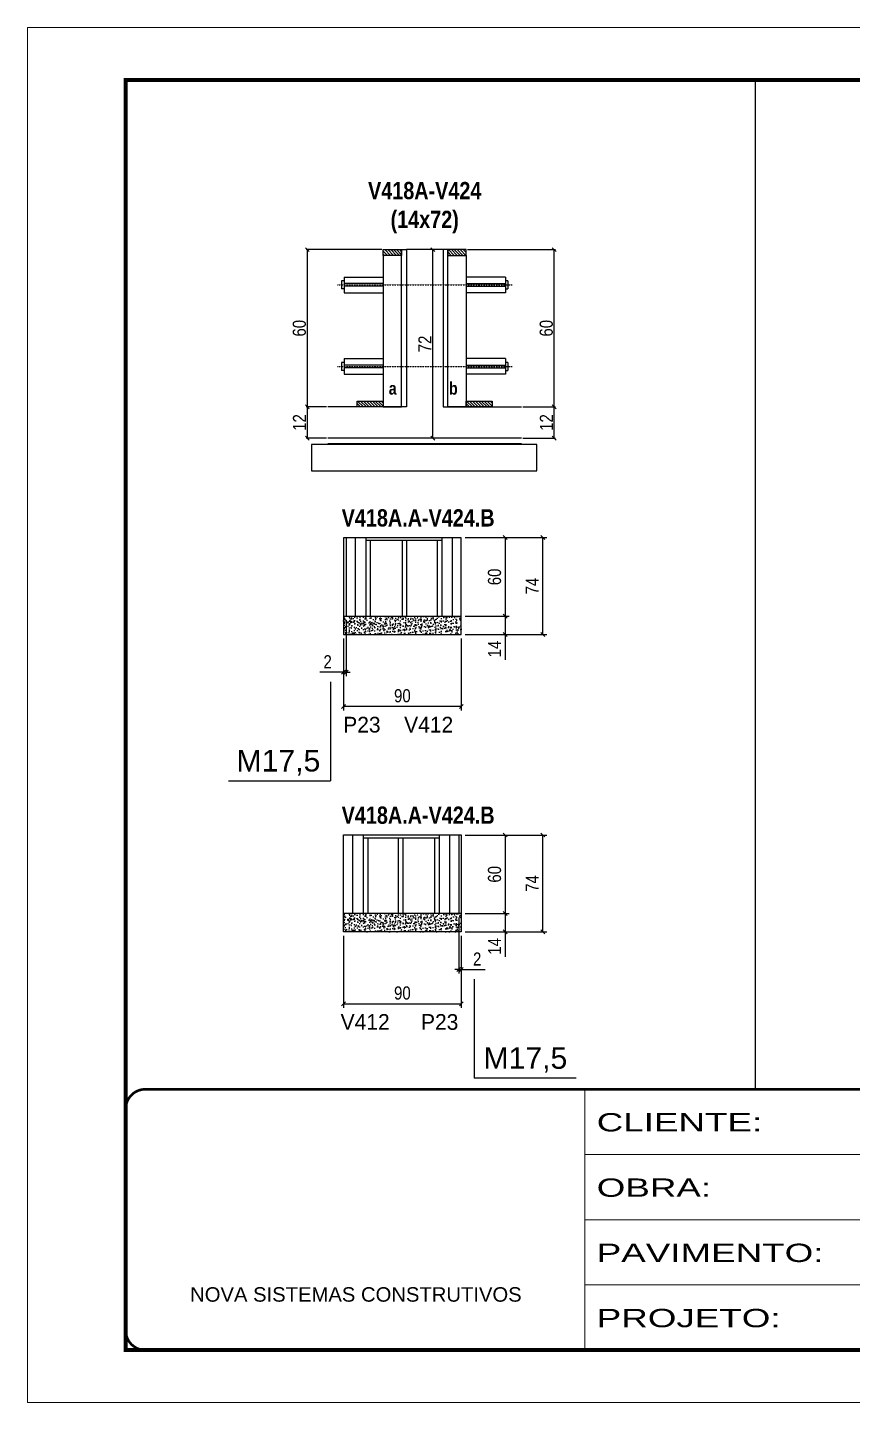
# Model space of a CAD drawing. Extents: x 13154 to 22413, y 1253 to 30260.
# Drawn here: x 17936 to 18566, y 20779 to 21829 of the extents above; entities that cross this region are included whole.
import ezdxf

# ---------------------------------------------------------------- set-up
doc = ezdxf.new("R2010")
doc.units = 0
for name, pattern in [('CONTINUO', [0]), ('DASHED', [0.75, 0.5, -0.25]), ('HIDDEN', [0.375, 0.25, -0.125])]:
    doc.linetypes.add(name, pattern=pattern)
for name, color, linetype in [('5', 5, 'Continuous'), ('barrote', 251, 'Continuous'), ('COTA', 241, 'Continuous'), ('detalhes', 4, 'Continuous'), ('NOMENCLATURA', 7, 'Continuous'), ('Painéis', 200, 'Continuous'), ('SARR_2.2x10', 60, 'Continuous'), ('SARR_2.2x7', 40, 'Continuous'), ('SARR_3.5x7', 81, 'Continuous'), ('TENSOR', 3, 'Continuous')]:
    doc.layers.add(name, color=color, linetype=linetype)
for name, color, linetype, lineweight in [('CONCRETO', 251, 'Continuous', 25), ('Folhas', 255, 'Continuous', 9), ('SARRAFO DE PRESSAO', 251, 'DASHED', 9)]:
    doc.layers.add(name, color=color, linetype=linetype, lineweight=lineweight)
doc.styles.add('ARIAL', font='arial.ttf')
doc.styles.add('COTA TECNICA', font='techl___.ttf', dxfattribs={"height": 10})
doc.styles.add('COTA TECNICA 2X', font='techl___.ttf', dxfattribs={"height": 10})
doc.styles.add('ROMAS860', font='ROMAS860.SHX')
doc.styles.get("Standard").update_dxf_attribs({"font": 'arial.ttf'})
doc.styles.add('TECNICA', font='techb___.ttf', dxfattribs={"height": 10})
doc.styles.add('Tecnologia', font='')
doc.styles.get('Tecnologia').set_extended_font_data('Forgotten Futurist')
doc.dimstyles.new('PAINEL', dxfattribs={"dimtxt": 10, "dimasz": 3, "dimexe": 3, "dimexo": 3, "dimgap": 3, "dimtad": 1, "dimdec": 1, "dimzin": 12, "dimdsep": 46, "dimtxsty": 'COTA TECNICA', "dimblk1": 'OBLIQUE', "dimblk2": 'OBLIQUE', "dimsah": 1, "dimcen": 0.9, "dimclrd": 4, "dimclre": 4, "dimclrt": 240, "dimadec": 1, "dimazin": 3, "dimtfac": 1, "dimtdec": 1, "dimtmove": 0, "dimatfit": 3, "dimfxl": 1, "dimtolj": 1, "dimtzin": 12, "dimarcsym": 0})
doc.dimstyles.new('SECAO', dxfattribs={"dimscale": 0.333333, "dimtxt": 5, "dimasz": 9, "dimexe": 3, "dimexo": 3, "dimgap": 3, "dimtad": 1, "dimdec": 1, "dimlfac": 0.5, "dimzin": 12, "dimdsep": 46, "dimtxsty": 'COTA TECNICA 2X', "dimblk1": 'OBLIQUE', "dimblk2": 'OBLIQUE', "dimsah": 1, "dimcen": 0.9, "dimclrd": 4, "dimclre": 4, "dimclrt": 240, "dimadec": 1, "dimazin": 3, "dimtfac": 1, "dimtdec": 1, "dimtmove": 0, "dimatfit": 3, "dimfxl": 1, "dimtolj": 1, "dimtzin": 12, "dimarcsym": 0})

# ---------------------------------------------------------------- blocks, each defined once
blk = doc.blocks.new('9999999999')
at = {"color": 30, "linetype": 'CONTINUO'}
for p, q in [((98564.6, 34230.2), (98564.6, 34429.4)), ((98564.6, 34379.6), (99584, 34379.6)), ((98564.6, 34329.8), (99488, 34329.8)), ((98564.6, 34280), (99488, 34280))]:
    blk.add_line(p, q, dxfattribs=at)
at = {"color": 30, "linetype": 'CONTINUO', "const_width": 2}
blk.add_lwpolyline([(99584, 34230.2), (99584, 34414.4, 0.414214), (99569, 34429.4), (98229, 34429.4, 0.414214), (98214, 34414.4), (98214, 34245.2, 0.414214), (98229, 34230.2), (99584, 34230.2)], format="xyb", dxfattribs=at)
at = {"layer": 'Folhas'}
blk.add_lwpolyline([(98139, 34190.2), (99624, 34190.2), (99624, 35240.2), (98139, 35240.2)], close=True, dxfattribs=at)
at = {"layer": 'Folhas', "color": 30, "const_width": 3}
blk.add_lwpolyline([(98214, 34230.2), (99584, 34230.2), (99584, 35200.2), (98214, 35200.2)], close=True, dxfattribs=at)
at = {"color": 7, "linetype": 'Continuous', "ltscale": 5, "style": 'ARIAL'}
blk.add_text('NOVA SISTEMAS CONSTRUTIVOS', height=11.059, dxfattribs=at).set_placement((98263.2, 34267.2))
at = {"layer": 'Folhas', "color": 7, "style": 'Tecnologia', "width": 1.5}
for s, p in [('CLIENTE:', (98573.7, 34397.2)), ('OBRA:', (98573.7, 34347.3)), ('PAVIMENTO:', (98573.7, 34297.5)), ('PROJETO:', (98573.7, 34247.7))]:
    blk.add_text(s, height=14, dxfattribs=at).set_placement(p)
blk = doc.blocks.new('_Oblique')
at = {"color": 0, "linetype": 'ByBlock', "lineweight": -2}
blk.add_line((-0.5, -0.5), (0.5, 0.5), dxfattribs=at)
blk = doc.blocks.new('*D1876')
at = {"layer": 'COTA', "color": 4, "lineweight": -2, "transparency": 16777216}
for p, q in [((18164.8, 21539.5), (18149.1, 21539.5)), ((18150.1, 21515.5), (18150.1, 21539.5)), ((18164.8, 21515.5), (18149.1, 21515.5))]:
    blk.add_line(p, q, dxfattribs=at)
at = {"layer": 'Defpoints', "color": 0, "transparency": 16777216}
for p in [(18150.1, 21539.5), (18165.8, 21539.5), (18165.8, 21515.5)]:
    blk.add_point(p, dxfattribs=at)
at = {"layer": 'COTA', "color": 4, "lineweight": -2, "transparency": 16777216, "xscale": 3, "yscale": 3, "zscale": 3}
for p, rotation in [((18150.1, 21539.5), 90), ((18150.1, 21515.5), 270)]:
    blk.add_blockref('_Oblique', p, dxfattribs=dict(at, rotation=rotation))
at = {"layer": 'COTA', "color": 240, "transparency": 16777216, "insert": (18144.1, 21527.5), "char_height": 10, "attachment_point": 5, "rotation": 90, "style": 'COTA TECNICA 2X'}
blk.add_mtext('\\A1;12', dxfattribs=at)
blk = doc.blocks.new('*D1877')
at = {"layer": 'COTA', "color": 4, "lineweight": -2, "transparency": 16777216}
for p, q in [((18207.1, 21659.5), (18149.1, 21659.5)), ((18150.1, 21539.5), (18150.1, 21659.5)), ((18164.8, 21539.5), (18149.1, 21539.5))]:
    blk.add_line(p, q, dxfattribs=at)
at = {"layer": 'Defpoints', "color": 0, "transparency": 16777216}
for p in [(18150.1, 21659.5), (18208.1, 21659.5), (18165.8, 21539.5)]:
    blk.add_point(p, dxfattribs=at)
at = {"layer": 'COTA', "color": 4, "lineweight": -2, "transparency": 16777216, "xscale": 3, "yscale": 3, "zscale": 3}
for p, rotation in [((18150.1, 21659.5), 90), ((18150.1, 21539.5), 270)]:
    blk.add_blockref('_Oblique', p, dxfattribs=dict(at, rotation=rotation))
at = {"layer": 'COTA', "color": 240, "transparency": 16777216, "insert": (18144, 21599.5), "char_height": 10, "attachment_point": 5, "rotation": 90, "style": 'COTA TECNICA 2X'}
blk.add_mtext('\\A1;60', dxfattribs=at)
blk = doc.blocks.new('*D1878')
at = {"layer": 'COTA', "color": 4, "lineweight": -2, "transparency": 16777216}
for p, q in [((18272.3, 21659.5), (18339.7, 21659.5)), ((18338.7, 21539.5), (18338.7, 21659.5)), ((18314.7, 21539.5), (18339.7, 21539.5))]:
    blk.add_line(p, q, dxfattribs=at)
at = {"layer": 'Defpoints', "color": 0, "transparency": 16777216}
for p in [(18271.3, 21659.5), (18338.7, 21659.5), (18313.7, 21539.5)]:
    blk.add_point(p, dxfattribs=at)
at = {"layer": 'COTA', "color": 4, "lineweight": -2, "transparency": 16777216, "xscale": 3, "yscale": 3, "zscale": 3}
for p, rotation in [((18338.7, 21659.5), 90), ((18338.7, 21539.5), 270)]:
    blk.add_blockref('_Oblique', p, dxfattribs=dict(at, rotation=rotation))
at = {"layer": 'COTA', "color": 240, "transparency": 16777216, "insert": (18332.6, 21599.5), "char_height": 10, "attachment_point": 5, "rotation": 90, "style": 'COTA TECNICA 2X'}
blk.add_mtext('\\A1;60', dxfattribs=at)
blk = doc.blocks.new('*D1879')
at = {"layer": 'COTA', "color": 4, "lineweight": -2, "transparency": 16777216}
for p, q in [((18252.7, 21659.5), (18245, 21659.5)), ((18246, 21515.5), (18246, 21659.5)), ((18252.7, 21515.5), (18245, 21515.5))]:
    blk.add_line(p, q, dxfattribs=at)
at = {"layer": 'Defpoints', "color": 0, "transparency": 16777216}
for p in [(18246, 21659.5), (18253.7, 21659.5), (18253.7, 21515.5)]:
    blk.add_point(p, dxfattribs=at)
at = {"layer": 'COTA', "color": 4, "lineweight": -2, "transparency": 16777216, "xscale": 3, "yscale": 3, "zscale": 3}
for p, rotation in [((18246, 21659.5), 90), ((18246, 21515.5), 270)]:
    blk.add_blockref('_Oblique', p, dxfattribs=dict(at, rotation=rotation))
at = {"layer": 'COTA', "color": 240, "transparency": 16777216, "insert": (18239.9, 21587.5), "char_height": 10, "attachment_point": 5, "rotation": 90, "style": 'COTA TECNICA 2X'}
blk.add_mtext('\\A1;72', dxfattribs=at)
blk = doc.blocks.new('*D1880')
at = {"layer": 'COTA', "color": 4, "lineweight": -2, "transparency": 16777216}
for p, q in [((18314.7, 21539.5), (18339.7, 21539.5)), ((18338.7, 21515.5), (18338.7, 21539.5)), ((18314.7, 21515.5), (18339.7, 21515.5))]:
    blk.add_line(p, q, dxfattribs=at)
at = {"layer": 'Defpoints', "color": 0, "transparency": 16777216}
for p in [(18313.7, 21539.5), (18338.7, 21539.5), (18313.7, 21515.5)]:
    blk.add_point(p, dxfattribs=at)
at = {"layer": 'COTA', "color": 4, "lineweight": -2, "transparency": 16777216, "xscale": 3, "yscale": 3, "zscale": 3}
for p, rotation in [((18338.7, 21539.5), 90), ((18338.7, 21515.5), 270)]:
    blk.add_blockref('_Oblique', p, dxfattribs=dict(at, rotation=rotation))
at = {"layer": 'COTA', "color": 240, "transparency": 16777216, "insert": (18332.7, 21527.5), "char_height": 10, "attachment_point": 5, "rotation": 90, "style": 'COTA TECNICA 2X'}
blk.add_mtext('\\A1;12', dxfattribs=at)
blk = doc.blocks.new('*D1881')
at = {"layer": 'COTA', "color": 4, "linetype": 'ByBlock', "lineweight": -2, "transparency": 16777216}
for p, q in [((18177.7, 21362.6), (18177.7, 21307.7)), ((18267.7, 21362.6), (18267.7, 21307.7)), ((18267.7, 21310.7), (18177.7, 21310.7))]:
    blk.add_line(p, q, dxfattribs=at)
at = {"layer": 'Defpoints', "color": 0, "linetype": 'ByBlock', "transparency": 16777216}
for p in [(18177.7, 21365.6), (18267.7, 21365.6), (18177.7, 21310.7)]:
    blk.add_point(p, dxfattribs=at)
at = {"layer": 'COTA', "color": 4, "linetype": 'ByBlock', "lineweight": -2, "transparency": 16777216, "xscale": 3, "yscale": 3, "zscale": 3, "rotation": 180}
blk.add_blockref('_Oblique', (18177.7, 21310.7), dxfattribs=at)
at = {"layer": 'COTA', "color": 4, "linetype": 'ByBlock', "lineweight": -2, "transparency": 16777216, "xscale": 3, "yscale": 3, "zscale": 3}
blk.add_blockref('_Oblique', (18267.7, 21310.7), dxfattribs=at)
at = {"layer": 'COTA', "color": 240, "linetype": 'ByBlock', "transparency": 16777216, "insert": (18222.7, 21318.8), "char_height": 10, "attachment_point": 5, "style": 'COTA TECNICA'}
blk.add_mtext('\\A1;90', dxfattribs=at)
blk = doc.blocks.new('*D1882')
at = {"layer": 'COTA', "color": 4, "lineweight": -2, "transparency": 16777216}
for p, q in [((18270.7, 21439.6), (18304.2, 21439.6)), ((18301.2, 21439.6), (18301.2, 21379.6)), ((18270.7, 21379.6), (18304.2, 21379.6))]:
    blk.add_line(p, q, dxfattribs=at)
at = {"layer": 'Defpoints', "color": 0, "transparency": 16777216}
for p in [(18267.7, 21439.6), (18267.7, 21379.6), (18301.2, 21379.6)]:
    blk.add_point(p, dxfattribs=at)
at = {"layer": 'COTA', "color": 4, "lineweight": -2, "transparency": 16777216, "xscale": 3, "yscale": 3, "zscale": 3}
for p, rotation in [((18301.2, 21439.6), 90), ((18301.2, 21379.6), 270)]:
    blk.add_blockref('_Oblique', p, dxfattribs=dict(at, rotation=rotation))
at = {"layer": 'COTA', "color": 240, "transparency": 16777216, "insert": (18293.1, 21409.6), "char_height": 10, "attachment_point": 5, "rotation": 90, "style": 'COTA TECNICA'}
blk.add_mtext('\\A1;60', dxfattribs=at)
blk = doc.blocks.new('*D1883')
at = {"layer": 'COTA', "color": 4, "lineweight": -2, "transparency": 16777216}
for p, q in [((18179.7, 21376.6), (18179.7, 21333.8)), ((18177.7, 21362.6), (18177.7, 21333.8)), ((18177.7, 21336.8), (18159.6, 21336.8)), ((18179.7, 21336.8), (18177.7, 21336.8)), ((18179.7, 21336.8), (18182.7, 21336.8))]:
    blk.add_line(p, q, dxfattribs=at)
at = {"layer": 'Defpoints', "color": 0, "transparency": 16777216}
for p in [(18179.7, 21379.6), (18177.7, 21365.6), (18177.7, 21336.8)]:
    blk.add_point(p, dxfattribs=at)
at = {"layer": 'COTA', "color": 4, "lineweight": -2, "transparency": 16777216, "xscale": 3, "yscale": 3, "zscale": 3}
blk.add_blockref('_Oblique', (18177.7, 21336.8), dxfattribs=at)
at = {"layer": 'COTA', "color": 4, "lineweight": -2, "transparency": 16777216, "xscale": 3, "yscale": 3, "zscale": 3, "rotation": 180}
blk.add_blockref('_Oblique', (18179.7, 21336.8), dxfattribs=at)
at = {"layer": 'COTA', "color": 240, "transparency": 16777216, "insert": (18165.6, 21344.8), "char_height": 10, "attachment_point": 5, "style": 'COTA TECNICA'}
blk.add_mtext('\\A1;2', dxfattribs=at)
blk = doc.blocks.new('*D1884')
at = {"layer": 'COTA', "color": 4, "lineweight": -2, "transparency": 16777216}
for p, q in [((18270.7, 21379.6), (18304.2, 21379.6)), ((18301.2, 21379.6), (18301.2, 21365.6)), ((18270.7, 21365.6), (18304.2, 21365.6)), ((18301.2, 21365.6), (18301.2, 21346.4))]:
    blk.add_line(p, q, dxfattribs=at)
at = {"layer": 'Defpoints', "color": 0, "transparency": 16777216}
for p in [(18267.7, 21379.6), (18267.7, 21365.6), (18301.2, 21365.6)]:
    blk.add_point(p, dxfattribs=at)
at = {"layer": 'COTA', "color": 4, "lineweight": -2, "transparency": 16777216, "xscale": 3, "yscale": 3, "zscale": 3}
for p, rotation in [((18301.2, 21379.6), 90), ((18301.2, 21365.6), 270)]:
    blk.add_blockref('_Oblique', p, dxfattribs=dict(at, rotation=rotation))
at = {"layer": 'COTA', "color": 240, "transparency": 16777216, "insert": (18293.1, 21354.5), "char_height": 10, "attachment_point": 5, "rotation": 90, "style": 'COTA TECNICA'}
blk.add_mtext('\\A1;14', dxfattribs=at)
blk = doc.blocks.new('*D1885')
at = {"layer": 'COTA', "color": 4, "linetype": 'ByBlock', "lineweight": -2, "transparency": 16777216}
for p, q in [((18177.7, 21135.5), (18177.7, 21080.6)), ((18267.7, 21135.5), (18267.7, 21080.6)), ((18177.7, 21083.6), (18267.7, 21083.6))]:
    blk.add_line(p, q, dxfattribs=at)
at = {"layer": 'Defpoints', "color": 0, "linetype": 'ByBlock', "transparency": 16777216}
for p in [(18177.7, 21138.5), (18267.7, 21138.5), (18267.7, 21083.6)]:
    blk.add_point(p, dxfattribs=at)
at = {"layer": 'COTA', "color": 4, "linetype": 'ByBlock', "lineweight": -2, "transparency": 16777216, "xscale": 3, "yscale": 3, "zscale": 3, "rotation": 180}
blk.add_blockref('_Oblique', (18177.7, 21083.6), dxfattribs=at)
at = {"layer": 'COTA', "color": 4, "linetype": 'ByBlock', "lineweight": -2, "transparency": 16777216, "xscale": 3, "yscale": 3, "zscale": 3}
blk.add_blockref('_Oblique', (18267.7, 21083.6), dxfattribs=at)
at = {"layer": 'COTA', "color": 240, "linetype": 'ByBlock', "transparency": 16777216, "insert": (18222.7, 21091.8), "char_height": 10, "attachment_point": 5, "style": 'COTA TECNICA'}
blk.add_mtext('\\A1;90', dxfattribs=at)
blk = doc.blocks.new('*D1886')
at = {"layer": 'COTA', "color": 4, "lineweight": -2, "transparency": 16777216}
for p, q in [((18265.7, 21149.5), (18265.7, 21106.8)), ((18267.7, 21135.5), (18267.7, 21106.8)), ((18265.7, 21109.8), (18262.7, 21109.8)), ((18265.7, 21109.8), (18267.7, 21109.8)), ((18267.7, 21109.8), (18285.8, 21109.8))]:
    blk.add_line(p, q, dxfattribs=at)
at = {"layer": 'Defpoints', "color": 0, "transparency": 16777216}
for p in [(18265.7, 21152.5), (18267.7, 21138.5), (18267.7, 21109.8)]:
    blk.add_point(p, dxfattribs=at)
at = {"layer": 'COTA', "color": 4, "lineweight": -2, "transparency": 16777216, "xscale": 3, "yscale": 3, "zscale": 3}
blk.add_blockref('_Oblique', (18265.7, 21109.8), dxfattribs=at)
at = {"layer": 'COTA', "color": 4, "lineweight": -2, "transparency": 16777216, "xscale": 3, "yscale": 3, "zscale": 3, "rotation": 180}
blk.add_blockref('_Oblique', (18267.7, 21109.8), dxfattribs=at)
at = {"layer": 'COTA', "color": 240, "transparency": 16777216, "insert": (18279.8, 21117.8), "char_height": 10, "attachment_point": 5, "style": 'COTA TECNICA'}
blk.add_mtext('\\A1;2', dxfattribs=at)
blk = doc.blocks.new('*D1887')
at = {"layer": 'COTA', "color": 4, "lineweight": -2, "transparency": 16777216}
for p, q in [((18270.7, 21439.6), (18332.9, 21439.6)), ((18329.9, 21365.6), (18329.9, 21439.6)), ((18270.7, 21365.6), (18332.9, 21365.6))]:
    blk.add_line(p, q, dxfattribs=at)
at = {"layer": 'Defpoints', "color": 0, "transparency": 16777216}
for p in [(18267.7, 21439.6), (18329.9, 21439.6), (18267.7, 21365.6)]:
    blk.add_point(p, dxfattribs=at)
at = {"layer": 'COTA', "color": 4, "lineweight": -2, "transparency": 16777216, "xscale": 3, "yscale": 3, "zscale": 3}
for p, rotation in [((18329.9, 21439.6), 90), ((18329.9, 21365.6), 270)]:
    blk.add_blockref('_Oblique', p, dxfattribs=dict(at, rotation=rotation))
at = {"layer": 'COTA', "color": 240, "transparency": 16777216, "insert": (18321.9, 21402.6), "char_height": 10, "attachment_point": 5, "rotation": 90, "style": 'COTA TECNICA'}
blk.add_mtext('\\A1;74', dxfattribs=at)
blk = doc.blocks.new('*D1888')
at = {"layer": 'COTA', "color": 4, "lineweight": -2, "transparency": 16777216}
for p, q in [((18270.7, 21212.5), (18304.2, 21212.5)), ((18301.2, 21212.5), (18301.2, 21152.5)), ((18270.7, 21152.5), (18304.2, 21152.5))]:
    blk.add_line(p, q, dxfattribs=at)
at = {"layer": 'Defpoints', "color": 0, "transparency": 16777216}
for p in [(18267.7, 21212.5), (18267.7, 21152.5), (18301.2, 21152.5)]:
    blk.add_point(p, dxfattribs=at)
at = {"layer": 'COTA', "color": 4, "lineweight": -2, "transparency": 16777216, "xscale": 3, "yscale": 3, "zscale": 3}
for p, rotation in [((18301.2, 21212.5), 90), ((18301.2, 21152.5), 270)]:
    blk.add_blockref('_Oblique', p, dxfattribs=dict(at, rotation=rotation))
at = {"layer": 'COTA', "color": 240, "transparency": 16777216, "insert": (18293.1, 21182.5), "char_height": 10, "attachment_point": 5, "rotation": 90, "style": 'COTA TECNICA'}
blk.add_mtext('\\A1;60', dxfattribs=at)
blk = doc.blocks.new('*D1889')
at = {"layer": 'COTA', "color": 4, "lineweight": -2, "transparency": 16777216}
for p, q in [((18270.7, 21152.5), (18304.2, 21152.5)), ((18301.2, 21152.5), (18301.2, 21138.5)), ((18270.7, 21138.5), (18304.2, 21138.5)), ((18301.2, 21138.5), (18301.2, 21119.4))]:
    blk.add_line(p, q, dxfattribs=at)
at = {"layer": 'Defpoints', "color": 0, "transparency": 16777216}
for p in [(18267.7, 21152.5), (18267.7, 21138.5), (18301.2, 21138.5)]:
    blk.add_point(p, dxfattribs=at)
at = {"layer": 'COTA', "color": 4, "lineweight": -2, "transparency": 16777216, "xscale": 3, "yscale": 3, "zscale": 3}
for p, rotation in [((18301.2, 21152.5), 90), ((18301.2, 21138.5), 270)]:
    blk.add_blockref('_Oblique', p, dxfattribs=dict(at, rotation=rotation))
at = {"layer": 'COTA', "color": 240, "transparency": 16777216, "insert": (18293.1, 21127.5), "char_height": 10, "attachment_point": 5, "rotation": 90, "style": 'COTA TECNICA'}
blk.add_mtext('\\A1;14', dxfattribs=at)
blk = doc.blocks.new('*D1890')
at = {"layer": 'COTA', "color": 4, "lineweight": -2, "transparency": 16777216}
for p, q in [((18270.7, 21212.5), (18332.9, 21212.5)), ((18329.9, 21138.5), (18329.9, 21212.5)), ((18270.7, 21138.5), (18332.9, 21138.5))]:
    blk.add_line(p, q, dxfattribs=at)
at = {"layer": 'Defpoints', "color": 0, "transparency": 16777216}
for p in [(18267.7, 21212.5), (18329.9, 21212.5), (18267.7, 21138.5)]:
    blk.add_point(p, dxfattribs=at)
at = {"layer": 'COTA', "color": 4, "lineweight": -2, "transparency": 16777216, "xscale": 3, "yscale": 3, "zscale": 3}
for p, rotation in [((18329.9, 21212.5), 90), ((18329.9, 21138.5), 270)]:
    blk.add_blockref('_Oblique', p, dxfattribs=dict(at, rotation=rotation))
at = {"layer": 'COTA', "color": 240, "transparency": 16777216, "insert": (18321.9, 21175.5), "char_height": 10, "attachment_point": 5, "rotation": 90, "style": 'COTA TECNICA'}
blk.add_mtext('\\A1;74', dxfattribs=at)

msp = doc.modelspace()

# ---------------------------------------------------------------- hatches: boundary and pattern name
at = {"layer": 'COTA'}
h = msp.add_hatch(dxfattribs=at)
h.set_pattern_fill('AR-CONC', color=256, scale=0.03)
h.set_pattern_definition([(50, (4782, 1204.0794), (5.4655401, -0.4781726), [0.5715, -6.2865]), (355, (4782, 1204.0794), (-1.0573026, 5.7317054), [0.4572, -5.0292175]), (100.451445, (4782.4555, 1204.0395), (4.4082374, 5.2535326), [0.4857003, -5.3427073]), (46.1842, (4782, 1205.6034), (8.1323712, -1.2612698), [0.85725, -9.42975]), (96.635558, (4782.678, 1205.498), (7.122124, 7.4227837), [0.7285507, -8.0140682]), (351.18415, (4782, 1205.603), (7.122124, 7.4227837), [0.685799, -7.543792]), (21, (4782.762, 1205.2224), (4.5484317, -3.06795595), [0.5715, -6.2865]), (326, (4782.762, 1205.2224), (1.8540609, 5.525639), [0.4572, -5.0292]), (71.451445, (4783.141, 1204.9667), (6.4024926, 2.4576831), [0.4857003, -5.3426981]), (37.5, (4782, 1204.0794), (0.0926581, 2.53665117), [0, -4.96824, 0, -5.1054, 0, -5.04825]), (7.5, (4782, 1204.0794), (2.00458988, 3.00541724), [0, -2.91084, 0, -4.85394, 0, -1.92405]), (327.5, (4780.3007, 1204.0794), (4.06771786, -0.17186232), [0, -1.905, 0, -5.9436, 0, -7.8867]), (317.5, (4779.5387, 1204.0794), (4.44387544, 0.76279473), [0, -2.4765, 0, -3.94716, 0, -5.6007])])
h.paths.add_polyline_path([(18267.7, 21365.56), (18267.7, 21379.56), (18177.7, 21379.56), (18177.7, 21365.56)])
h = msp.add_hatch(dxfattribs=at)
h.set_pattern_fill('AR-CONC', color=256, scale=0.03)
h.set_pattern_definition([(50, (4782, 977.0505), (5.4655401, -0.4781726), [0.5715, -6.2865]), (355, (4782, 977.0505), (-1.0573026, 5.7317054), [0.4572, -5.0292175]), (100.451445, (4782.4555, 977.0107), (4.4082374, 5.2535326), [0.4857003, -5.3427073]), (46.1842, (4782, 978.5745), (8.1323712, -1.2612698), [0.85725, -9.42975]), (96.635558, (4782.678, 978.4694), (7.122124, 7.4227837), [0.7285507, -8.0140682]), (351.18415, (4782, 978.5745), (7.122124, 7.4227837), [0.685799, -7.543792]), (21, (4782.762, 978.1935), (4.5484317, -3.06795595), [0.5715, -6.2865]), (326, (4782.762, 978.1935), (1.8540609, 5.525639), [0.4572, -5.0292]), (71.451445, (4783.141, 977.938), (6.4024926, 2.4576831), [0.4857003, -5.3426981]), (37.5, (4782, 977.0505), (0.0926581, 2.53665117), [0, -4.96824, 0, -5.1054, 0, -5.04825]), (7.5, (4782, 977.0505), (2.00458988, 3.00541724), [0, -2.91084, 0, -4.85394, 0, -1.92405]), (327.5, (4780.3007, 977.0505), (4.06771786, -0.17186232), [0, -1.905, 0, -5.9436, 0, -7.8867]), (317.5, (4779.5387, 977.0505), (4.44387544, 0.76279473), [0, -2.4765, 0, -3.94716, 0, -5.6007])])
h.paths.add_polyline_path([(18267.7, 21138.53), (18267.7, 21152.53), (18177.7, 21152.53), (18177.7, 21138.53)])
at = {"layer": 'SARR_2.2x10'}
h = msp.add_hatch(dxfattribs=at)
h.set_pattern_fill('ANSI31', color=256, scale=0.5, angle=90)
h.set_pattern_definition([(135, (51381.6757, -101972.6414), (-1.122532015, -1.122532015), [])])
h.paths.add_polyline_path([(18188.14, 21543.93), (18188.14, 21539.53), (18208.14, 21539.53), (18208.14, 21543.93)])
h = msp.add_hatch(dxfattribs=at)
h.set_pattern_fill('ANSI31', color=256, scale=0.5, angle=90)
h.set_pattern_definition([(135, (51464.8757, -101972.6414), (-1.122532015, -1.122532015), [])])
h.paths.add_polyline_path([(18271.34, 21543.93), (18271.34, 21539.53), (18291.34, 21539.53), (18291.34, 21543.93)])
at = {"layer": 'SARR_2.2x7'}
h = msp.add_hatch(dxfattribs=at)
h.set_pattern_fill('ANSI31', color=256, scale=0.5, angle=90)
h.set_pattern_definition([(135, (51395.6757, -101857.0414), (-1.122532015, -1.122532015), [])])
h.paths.add_polyline_path([(18222.14, 21659.53), (18222.14, 21655.13), (18208.14, 21655.13), (18208.14, 21659.53)])
h = msp.add_hatch(dxfattribs=at)
h.set_pattern_fill('ANSI31', color=256, scale=0.5, angle=90)
h.set_pattern_definition([(135, (51365.6757, -101857.0414), (-1.122532015, -1.122532015), [])])
h.paths.add_polyline_path([(18257.34, 21659.53), (18257.34, 21655.13), (18271.34, 21655.13), (18271.34, 21659.53)])

# ---------------------------------------------------------------- linework, layer by layer
at = {"ltscale": 3}
for p, q in [((18176.14, 21635.57), (18176.14, 21629.57)), ((18178.14, 21635.57), (18176.14, 21635.57)), ((18178.14, 21638.57), (18178.14, 21626.57)), ((18178.14, 21638.57), (18208.14, 21638.57)), ((18208.14, 21633.57), (18178.14, 21633.57)), ((18208.14, 21631.57), (18178.14, 21631.57)), ((18301.34, 21638.57), (18271.34, 21638.57)), ((18271.34, 21633.57), (18301.34, 21633.57)), ((18271.34, 21631.57), (18301.34, 21631.57)), ((18301.34, 21638.57), (18301.34, 21626.57)), ((18303.34, 21635.57), (18301.34, 21635.57)), ((18303.34, 21635.57), (18303.34, 21629.57)), ((18178.14, 21629.57), (18176.14, 21629.57)), ((18178.14, 21626.57), (18208.14, 21626.57)), ((18301.34, 21626.57), (18271.34, 21626.57)), ((18301.34, 21629.57), (18303.34, 21629.57)), ((18176.14, 21573.34), (18176.14, 21567.34)), ((18178.14, 21573.34), (18176.14, 21573.34)), ((18178.14, 21567.34), (18176.14, 21567.34)), ((18178.14, 21576.34), (18178.14, 21564.34)), ((18178.14, 21576.34), (18208.14, 21576.34)), ((18208.14, 21571.34), (18178.14, 21571.34)), ((18208.14, 21569.34), (18178.14, 21569.34)), ((18301.34, 21576.34), (18271.34, 21576.34)), ((18271.34, 21571.34), (18301.34, 21571.34)), ((18271.34, 21569.34), (18301.34, 21569.34)), ((18301.34, 21576.34), (18301.34, 21564.34)), ((18303.34, 21573.34), (18301.34, 21573.34)), ((18301.34, 21567.34), (18303.34, 21567.34)), ((18303.34, 21573.34), (18303.34, 21567.34)), ((18178.14, 21564.34), (18208.14, 21564.34)), ((18301.34, 21564.34), (18271.34, 21564.34))]:
    msp.add_line(p, q, dxfattribs=at)
at = {"layer": 'barrote'}
msp.add_lwpolyline([(18153.37, 21490.59), (18325.29, 21490.59), (18325.29, 21510.59), (18153.37, 21510.59)], close=True, dxfattribs=at)
at = {"layer": 'CONCRETO', "linetype": 'Continuous'}
for p, q in [((18253.74, 21659.53), (18225.74, 21659.53)), ((18225.74, 21659.53), (18225.74, 21539.53)), ((18253.74, 21659.53), (18253.74, 21543.53)), ((18225.74, 21539.53), (18165.82, 21539.53)), ((18253.74, 21539.53), (18313.66, 21539.53)), ((18253.74, 21515.53), (18165.82, 21515.53))]:
    msp.add_line(p, q, dxfattribs=at)
at = {"layer": 'COTA'}
for p, q in [((18492.18, 21789.15), (18492.18, 21018.39)), ((18177.7, 21379.56), (18177.7, 21365.56)), ((18267.7, 21365.56), (18267.7, 21379.56)), ((18177.7, 21365.56), (18267.7, 21365.56)), ((18177.7, 21138.53), (18177.7, 21152.53)), ((18267.7, 21152.53), (18267.7, 21138.53)), ((18267.7, 21138.53), (18177.7, 21138.53))]:
    msp.add_line(p, q, dxfattribs=at)
at = {"layer": 'NOMENCLATURA', "linetype": 'Continuous'}
for p, q in [((18167.87, 21329.56), (18167.87, 21253.8)), ((18089.93, 21253.8), (18167.87, 21253.8)), ((18277.53, 21102.53), (18277.53, 21026.77)), ((18355.46, 21026.77), (18277.53, 21026.77))]:
    msp.add_line(p, q, dxfattribs=at)
at = {"layer": 'Painéis', "linetype": 'Continuous'}
for p, q in [((18267.7, 21439.56), (18177.7, 21439.56)), ((18177.7, 21439.56), (18177.7, 21379.56)), ((18179.7, 21439.56), (18179.7, 21379.56)), ((18267.7, 21379.56), (18267.7, 21439.56)), ((18177.7, 21379.56), (18267.7, 21379.56)), ((18177.7, 21152.53), (18177.7, 21212.53)), ((18177.7, 21212.53), (18267.7, 21212.53)), ((18265.7, 21212.53), (18265.7, 21152.53)), ((18267.7, 21212.53), (18267.7, 21152.53)), ((18267.7, 21152.53), (18177.7, 21152.53))]:
    msp.add_line(p, q, dxfattribs=at)
for points in [[(18222.14, 21539.53), (18222.14, 21659.53), (18225.74, 21659.53), (18225.74, 21539.53)], [(18257.34, 21539.53), (18257.34, 21659.53), (18253.74, 21659.53), (18253.74, 21539.53)]]:
    msp.add_lwpolyline(points, close=True, dxfattribs=at)
for points in [[(18313.66, 21515.53), (18165.82, 21515.53)], [(18165.82, 21511.53), (18313.66, 21511.53)]]:
    msp.add_lwpolyline(points, dxfattribs=at)
at = {"layer": 'SARR_2.2x10'}
for points in [[(18188.14, 21543.93), (18208.14, 21543.93), (18208.14, 21539.53), (18188.14, 21539.53)], [(18271.34, 21543.93), (18291.34, 21543.93), (18291.34, 21539.53), (18271.34, 21539.53)]]:
    msp.add_lwpolyline(points, close=True, dxfattribs=at)
at = {"layer": 'SARR_2.2x7', "linetype": 'Continuous'}
for p, q in [((18186.7, 21439.56), (18186.7, 21379.56)), ((18252.7, 21437.36), (18194.7, 21437.36)), ((18260.7, 21439.56), (18260.7, 21379.56)), ((18184.7, 21212.53), (18184.7, 21152.53)), ((18192.7, 21210.33), (18250.7, 21210.33)), ((18258.7, 21212.53), (18258.7, 21152.53))]:
    msp.add_line(p, q, dxfattribs=at)
at = {"layer": 'SARR_2.2x7', "elevation": 0}
for points in [[(18208.14, 21659.53), (18222.14, 21659.53), (18222.14, 21655.13), (18208.14, 21655.13)], [(18271.34, 21659.53), (18257.34, 21659.53), (18257.34, 21655.13), (18271.34, 21655.13)]]:
    msp.add_lwpolyline(points, close=True, dxfattribs=at)
at = {"layer": 'SARR_3.5x7'}
for p, q in [((18194.7, 21439.56), (18194.7, 21379.56)), ((18198.2, 21437.36), (18198.2, 21379.56)), ((18222.43, 21437.36), (18222.43, 21379.56)), ((18225.93, 21437.36), (18225.93, 21379.56)), ((18249.2, 21437.36), (18249.2, 21379.56)), ((18252.7, 21439.56), (18252.7, 21379.56)), ((18192.7, 21212.53), (18192.7, 21152.53)), ((18196.2, 21210.33), (18196.2, 21152.53)), ((18219.47, 21210.33), (18219.47, 21152.53)), ((18222.97, 21210.33), (18222.97, 21152.53)), ((18247.2, 21210.33), (18247.2, 21152.53)), ((18250.7, 21212.53), (18250.7, 21152.53))]:
    msp.add_line(p, q, dxfattribs=at)
for points in [[(18222.14, 21655.13), (18208.14, 21655.13), (18208.14, 21539.53), (18222.14, 21539.53)], [(18257.34, 21655.13), (18271.34, 21655.13), (18271.34, 21539.53), (18257.34, 21539.53)]]:
    msp.add_lwpolyline(points, close=True, dxfattribs=at)
at = {"layer": 'TENSOR', "linetype": 'HIDDEN', "ltscale": 0.5}
for p, q in [((18173.14, 21632.57), (18306.64, 21632.57)), ((18173.14, 21570.34), (18306.64, 21570.34))]:
    msp.add_line(p, q, dxfattribs=at)

# ---------------------------------------------------------------- block references
at = {"layer": 'SARRAFO DE PRESSAO', "color": 6, "linetype": 'ByBlock'}
msp.add_blockref('9999999999', (-80202.6, -13411.06), dxfattribs=at)

# ---------------------------------------------------------------- texts
at = {"layer": '5', "linetype": 'Continuous', "style": 'ROMAS860'}
for s, rotation, p in [('P23', 0.00004, (18177.49, 21290.77)), ('V412', 0.00004, (18224.03, 21290.77)), ('V412', 359.99996, (18175.53, 21063.74)), ('P23', 359.99996, (18236.9, 21063.74))]:
    msp.add_text(s, height=12, rotation=rotation, dxfattribs=at).set_placement(p)
at = {"layer": 'detalhes', "style": 'TECNICA'}
for s, p in [('b', (18258.24, 21548.76)), ('a', (18212.26, 21548.77))]:
    msp.add_text(s, height=9.6, dxfattribs=at).set_placement(p)
at = {"layer": 'NOMENCLATURA', "style": 'TECNICA'}
for p in [(18176.32, 21448.08), (18176.32, 21221.05)]:
    msp.add_text('V418A.A-V424.B', height=13.2, dxfattribs=at).set_placement(p)
at = {"layer": 'NOMENCLATURA', "linetype": 'Continuous'}
for p in [(18095.98, 21261), (18284.57, 21033.97)]:
    msp.add_text('M17,5', height=16.5, dxfattribs=at).set_placement(p)
at = {"layer": 'NOMENCLATURA', "insert": (18239.74, 21711.22), "char_height": 13.2, "attachment_point": 2, "style": 'TECNICA'}
msp.add_mtext_dynamic_manual_height_columns('V418A-V424\\P(14x72)', width=300.2766, gutter_width=1, heights=[0], dxfattribs=at)

# ---------------------------------------------------------------- dimensions: what is measured, and where the dimension line sits
at = {"layer": 'COTA'}
for base, p1, p2, angle, dimstyle, picture, middle in [((18150.11, 21659.53), (18165.82, 21539.53), (18208.14, 21659.53), 90, 'SECAO', '*D1877', (18144.01, 21599.53)), ((18338.73, 21659.53), (18313.66, 21539.53), (18271.34, 21659.53), 90, 'SECAO', '*D1878', (18332.63, 21599.53)), ((18150.11, 21539.53), (18165.82, 21515.53), (18165.82, 21539.53), 90, 'SECAO', '*D1876', (18144.05, 21527.53)), ((18338.73, 21539.53), (18313.66, 21515.53), (18313.66, 21539.53), 90, 'SECAO', '*D1880', (18332.67, 21527.53)), ((18301.22, 21379.56), (18267.7, 21439.56), (18267.7, 21379.56), 90, 'PAINEL', '*D1882', (18293.12, 21409.56)), ((18329.93, 21439.56), (18267.7, 21365.56), (18267.7, 21439.56), 90, 'PAINEL', '*D1887', (18321.86, 21402.56)), ((18301.22, 21365.56), (18267.7, 21379.56), (18267.7, 21365.56), 90, 'PAINEL', '*D1884', (18293.15, 21354.5)), ((18301.22, 21152.53), (18267.7, 21212.53), (18267.7, 21152.53), 90, 'PAINEL', '*D1888', (18293.12, 21182.53)), ((18329.93, 21212.53), (18267.7, 21138.53), (18267.7, 21212.53), 90, 'PAINEL', '*D1890', (18321.86, 21175.53)), ((18267.7, 21109.75), (18265.7, 21152.53), (18267.7, 21138.53), 180, 'PAINEL', '*D1886', (18279.75, 21117.75)), ((18301.22, 21138.53), (18267.7, 21152.53), (18267.7, 21138.53), 90, 'PAINEL', '*D1889', (18293.15, 21127.47))]:
    dim = msp.add_linear_dim(base=base, p1=p1, p2=p2, angle=angle, dimstyle=dimstyle, dxfattribs=at)
    dim.commit()
    dim.dimension.update_dxf_attribs({"geometry": picture, "text_midpoint": middle})
dim = msp.add_linear_dim(base=(18245.98, 21659.53), p1=(18253.74, 21515.53), p2=(18253.74, 21659.53), angle=90, dimstyle='SECAO', dxfattribs=at)
dim.commit()
dim.dimension.update_dxf_attribs({"geometry": '*D1879', "text_midpoint": (18245.98, 21587.53), "dimtype": 160})
dim = msp.add_linear_dim(base=(18177.7, 21336.78), p1=(18179.7, 21379.56), p2=(18177.7, 21365.56), dimstyle='PAINEL', dxfattribs=at)
dim.commit()
dim.dimension.update_dxf_attribs({"geometry": '*D1883', "text_midpoint": (18165.64, 21344.78)})
at = {"layer": 'COTA', "linetype": 'ByBlock'}
dim = msp.add_linear_dim(base=(18177.7, 21310.67), p1=(18267.7, 21365.56), p2=(18177.7, 21365.56), dimstyle='PAINEL', dxfattribs=at)
dim.commit()
dim.dimension.update_dxf_attribs({"geometry": '*D1881', "text_midpoint": (18222.7, 21318.8)})
dim = msp.add_linear_dim(base=(18267.7, 21083.64), p1=(18177.7, 21138.53), p2=(18267.7, 21138.53), angle=180, dimstyle='PAINEL', dxfattribs=at)
dim.commit()
dim.dimension.update_dxf_attribs({"geometry": '*D1885', "text_midpoint": (18222.7, 21091.77)})

doc.saveas('drawing.dxf')
